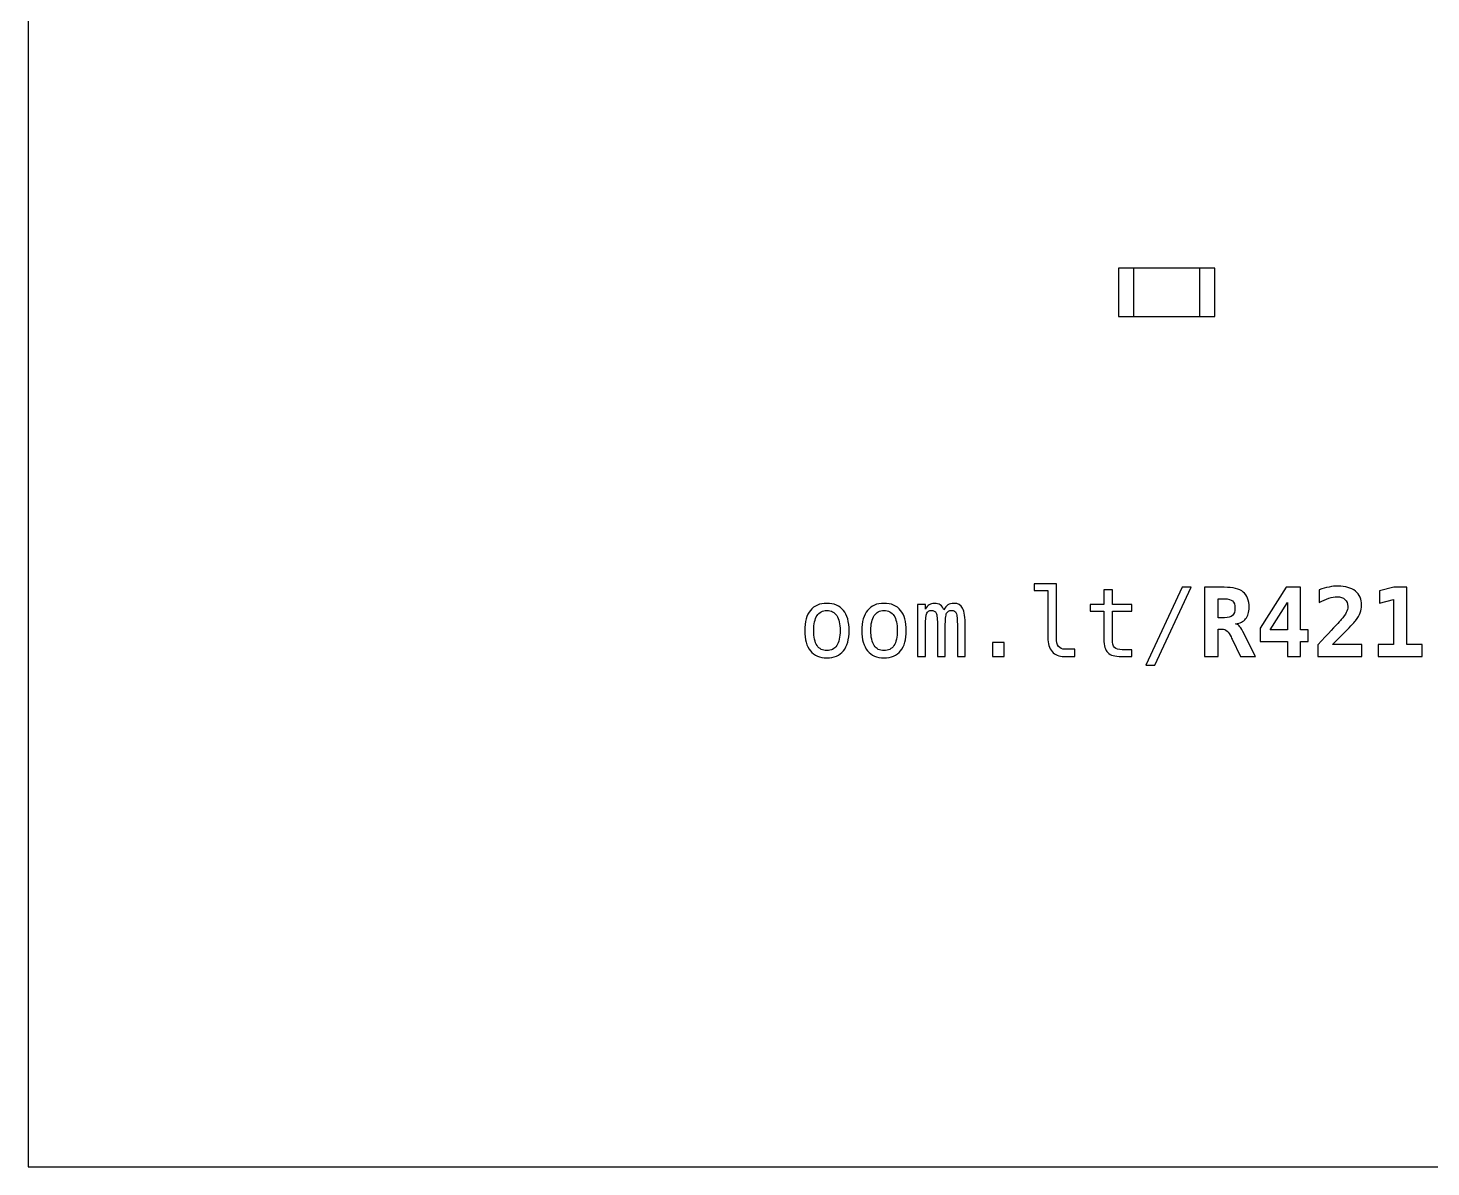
# Model space of a CAD drawing. Extents: x -117 to -93, y -160.5 to -136.5.
# Drawn here: x -117 to -102.21, y -160.5 to -148.5 of the extents above; entities that cross this region are included whole.
import ezdxf

# ---------------------------------------------------------------- set-up
doc = ezdxf.new("R2010")
doc.units = 0
doc.header["$MEASUREMENT"] = 0
doc.layers.add('LAYER_1', color=7, linetype='CONTINUOUS')

msp = doc.modelspace()

# ---------------------------------------------------------------- linework, layer by layer
at = {"layer": 'LAYER_1', "color": 7}
for points in [[(-117, -160.5), (-93, -160.5), (-93, -136.5), (-117, -136.5), (-117, -160.5)], [(-105.508, -151.5395), (-104.492, -151.5395), (-104.492, -151.0315), (-105.508, -151.0315), (-105.508, -151.5395)], [(-105.35, -151.5395), (-104.65, -151.5395), (-104.65, -151.0315), (-105.35, -151.0315), (-105.35, -151.5395)]]:
    msp.add_lwpolyline(points, close=True, dxfattribs=at)
at = {"layer": 'LAYER_1'}
for points, knots in [([(-106.1608, -154.9235), (-106.1608, -154.9639), (-106.1534, -154.9942), (-106.1386, -155.0147), (-106.1386, -155.0147), (-106.1238, -155.0352), (-106.1019, -155.0455), (-106.0729, -155.0455), (-106.0729, -155.0455), (-106.0729, -155.0455), (-105.9679, -155.0455), (-105.9679, -155.0455), (-105.9679, -155.0455), (-105.9679, -155.0455), (-105.9679, -155.1217), (-105.9679, -155.1217), (-105.9679, -155.1217), (-105.9679, -155.1217), (-106.0816, -155.1217), (-106.0816, -155.1217), (-106.0816, -155.1217), (-106.1354, -155.1217), (-106.1769, -155.1044), (-106.2064, -155.0699), (-106.2064, -155.0699), (-106.2359, -155.0354), (-106.2506, -154.9865), (-106.2506, -154.9235), (-106.2506, -154.9235), (-106.2506, -154.9235), (-106.2506, -154.4268), (-106.2506, -154.4268), (-106.2506, -154.4268), (-106.2506, -154.4268), (-106.3946, -154.4268), (-106.3946, -154.4268), (-106.3946, -154.4268), (-106.3946, -154.4268), (-106.3946, -154.3565), (-106.3946, -154.3565), (-106.3946, -154.3565), (-106.3946, -154.3565), (-106.1608, -154.3565), (-106.1608, -154.3565), (-106.1608, -154.3565), (-106.1608, -154.3565), (-106.1608, -154.9235), (-106.1608, -154.9235)], [0, 0, 0, 0, 0.0833333, 0.0833333, 0.0833333, 0.0833333, 0.1666667, 0.1666667, 0.1666667, 0.1666667, 0.25, 0.25, 0.25, 0.25, 0.3333333, 0.3333333, 0.3333333, 0.3333333, 0.4166667, 0.4166667, 0.4166667, 0.4166667, 0.5, 0.5, 0.5, 0.5, 0.5833333, 0.5833333, 0.5833333, 0.5833333, 0.6666667, 0.6666667, 0.6666667, 0.6666667, 0.75, 0.75, 0.75, 0.75, 0.8333333, 0.8333333, 0.8333333, 0.8333333, 0.9166667, 0.9166667, 0.9166667, 0.9166667, 1, 1, 1, 1]), ([(-105.5708, -154.4195), (-105.5708, -154.4195), (-105.5708, -154.5748), (-105.5708, -154.5748), (-105.5708, -154.5748), (-105.5708, -154.5748), (-105.3666, -154.5748), (-105.3666, -154.5748), (-105.3666, -154.5748), (-105.3666, -154.5748), (-105.3666, -154.6447), (-105.3666, -154.6447), (-105.3666, -154.6447), (-105.3666, -154.6447), (-105.5708, -154.6447), (-105.5708, -154.6447), (-105.5708, -154.6447), (-105.5708, -154.6447), (-105.5708, -154.9415), (-105.5708, -154.9415), (-105.5708, -154.9415), (-105.5708, -154.9819), (-105.5632, -155.01), (-105.5478, -155.0259), (-105.5478, -155.0259), (-105.5325, -155.0419), (-105.5058, -155.0499), (-105.4678, -155.0499), (-105.4678, -155.0499), (-105.4678, -155.0499), (-105.3666, -155.0499), (-105.3666, -155.0499), (-105.3666, -155.0499), (-105.3666, -155.0499), (-105.3666, -155.1217), (-105.3666, -155.1217), (-105.3666, -155.1217), (-105.3666, -155.1217), (-105.4765, -155.1217), (-105.4765, -155.1217), (-105.4765, -155.1217), (-105.544, -155.1217), (-105.5915, -155.1082), (-105.6192, -155.0812), (-105.6192, -155.0812), (-105.6468, -155.0542), (-105.6607, -155.0075), (-105.6607, -154.9415), (-105.6607, -154.9415), (-105.6607, -154.9415), (-105.6607, -154.6447), (-105.6607, -154.6447), (-105.6607, -154.6447), (-105.6607, -154.6447), (-105.8067, -154.6447), (-105.8067, -154.6447), (-105.8067, -154.6447), (-105.8067, -154.6447), (-105.8067, -154.5748), (-105.8067, -154.5748), (-105.8067, -154.5748), (-105.8067, -154.5748), (-105.6607, -154.5748), (-105.6607, -154.5748), (-105.6607, -154.5748), (-105.6607, -154.5748), (-105.6607, -154.4195), (-105.6607, -154.4195), (-105.6607, -154.4195), (-105.6607, -154.4195), (-105.5708, -154.4195), (-105.5708, -154.4195)], [0, 0, 0, 0, 0.0555556, 0.0555556, 0.0555556, 0.0555556, 0.1111111, 0.1111111, 0.1111111, 0.1111111, 0.1666667, 0.1666667, 0.1666667, 0.1666667, 0.2222222, 0.2222222, 0.2222222, 0.2222222, 0.2777778, 0.2777778, 0.2777778, 0.2777778, 0.3333333, 0.3333333, 0.3333333, 0.3333333, 0.3888889, 0.3888889, 0.3888889, 0.3888889, 0.4444444, 0.4444444, 0.4444444, 0.4444444, 0.5, 0.5, 0.5, 0.5, 0.5555556, 0.5555556, 0.5555556, 0.5555556, 0.6111111, 0.6111111, 0.6111111, 0.6111111, 0.6666667, 0.6666667, 0.6666667, 0.6666667, 0.7222222, 0.7222222, 0.7222222, 0.7222222, 0.7777778, 0.7777778, 0.7777778, 0.7777778, 0.8333333, 0.8333333, 0.8333333, 0.8333333, 0.8888889, 0.8888889, 0.8888889, 0.8888889, 0.9444444, 0.9444444, 0.9444444, 0.9444444, 1, 1, 1, 1]), ([(-104.8344, -154.3926), (-104.8344, -154.3926), (-104.7415, -154.3926), (-104.7415, -154.3926), (-104.7415, -154.3926), (-104.7415, -154.3926), (-105.1254, -155.2145), (-105.1254, -155.2145), (-105.1254, -155.2145), (-105.1254, -155.2145), (-105.2188, -155.2145), (-105.2188, -155.2145), (-105.2188, -155.2145), (-105.2188, -155.2145), (-104.8344, -154.3926), (-104.8344, -154.3926)], [0, 0, 0, 0, 0.25, 0.25, 0.25, 0.25, 0.5, 0.5, 0.5, 0.5, 0.75, 0.75, 0.75, 0.75, 1, 1, 1, 1]), ([(-104.2725, -154.7775), (-104.2581, -154.7803), (-104.2456, -154.7872), (-104.2351, -154.7978), (-104.2351, -154.7978), (-104.2245, -154.8083), (-104.2116, -154.829), (-104.1963, -154.8595), (-104.1963, -154.8595), (-104.1963, -154.8595), (-104.0643, -155.1217), (-104.0643, -155.1217), (-104.0643, -155.1217), (-104.0643, -155.1217), (-104.2226, -155.1217), (-104.2226, -155.1217), (-104.2226, -155.1217), (-104.2226, -155.1217), (-104.3105, -154.9377), (-104.3105, -154.9377), (-104.3105, -154.9377), (-104.3131, -154.9325), (-104.3166, -154.9253), (-104.3208, -154.9162), (-104.3208, -154.9162), (-104.3465, -154.8612), (-104.3768, -154.8337), (-104.4116, -154.8337), (-104.4116, -154.8337), (-104.4116, -154.8337), (-104.4575, -154.8337), (-104.4575, -154.8337), (-104.4575, -154.8337), (-104.4575, -154.8337), (-104.4575, -155.1217), (-104.4575, -155.1217), (-104.4575, -155.1217), (-104.4575, -155.1217), (-104.6015, -155.1217), (-104.6015, -155.1217), (-104.6015, -155.1217), (-104.6015, -155.1217), (-104.6015, -154.3926), (-104.6015, -154.3926), (-104.6015, -154.3926), (-104.6015, -154.3926), (-104.3935, -154.3926), (-104.3935, -154.3926), (-104.3935, -154.3926), (-104.2998, -154.3926), (-104.2325, -154.4093), (-104.1916, -154.4425), (-104.1916, -154.4425), (-104.1508, -154.4756), (-104.1303, -154.5296), (-104.1303, -154.6046), (-104.1303, -154.6046), (-104.1303, -154.6547), (-104.1424, -154.6947), (-104.167, -154.7243), (-104.167, -154.7243), (-104.1913, -154.7538), (-104.2265, -154.7717), (-104.2725, -154.7775)], [0, 0, 0, 0, 0.0625, 0.0625, 0.0625, 0.0625, 0.125, 0.125, 0.125, 0.125, 0.1875, 0.1875, 0.1875, 0.1875, 0.25, 0.25, 0.25, 0.25, 0.3125, 0.3125, 0.3125, 0.3125, 0.375, 0.375, 0.375, 0.375, 0.4375, 0.4375, 0.4375, 0.4375, 0.5, 0.5, 0.5, 0.5, 0.5625, 0.5625, 0.5625, 0.5625, 0.625, 0.625, 0.625, 0.625, 0.6875, 0.6875, 0.6875, 0.6875, 0.75, 0.75, 0.75, 0.75, 0.8125, 0.8125, 0.8125, 0.8125, 0.875, 0.875, 0.875, 0.875, 0.9375, 0.9375, 0.9375, 0.9375, 1, 1, 1, 1]), ([(-104.4575, -154.5138), (-104.4575, -154.5138), (-104.4575, -154.7125), (-104.4575, -154.7125), (-104.4575, -154.7125), (-104.4575, -154.7125), (-104.3896, -154.7125), (-104.3896, -154.7125), (-104.3896, -154.7125), (-104.3503, -154.7125), (-104.322, -154.7048), (-104.305, -154.6893), (-104.305, -154.6893), (-104.2878, -154.6738), (-104.2793, -154.6483), (-104.2793, -154.613), (-104.2793, -154.613), (-104.2793, -154.5775), (-104.2878, -154.552), (-104.3046, -154.5368), (-104.3046, -154.5368), (-104.3216, -154.5215), (-104.35, -154.5138), (-104.3896, -154.5138), (-104.3896, -154.5138), (-104.3896, -154.5138), (-104.4575, -154.5138), (-104.4575, -154.5138)], [0, 0, 0, 0, 0.1428571, 0.1428571, 0.1428571, 0.1428571, 0.2857143, 0.2857143, 0.2857143, 0.2857143, 0.4285714, 0.4285714, 0.4285714, 0.4285714, 0.5714286, 0.5714286, 0.5714286, 0.5714286, 0.7142857, 0.7142857, 0.7142857, 0.7142857, 0.8571429, 0.8571429, 0.8571429, 0.8571429, 1, 1, 1, 1]), ([(-103.738, -154.3926), (-103.738, -154.3926), (-103.5872, -154.3926), (-103.5872, -154.3926), (-103.5872, -154.3926), (-103.5872, -154.3926), (-103.5872, -154.8408), (-103.5872, -154.8408), (-103.5872, -154.8408), (-103.5872, -154.8408), (-103.5072, -154.8408), (-103.5072, -154.8408), (-103.5072, -154.8408), (-103.5072, -154.8408), (-103.5072, -154.9644), (-103.5072, -154.9644), (-103.5072, -154.9644), (-103.5072, -154.9644), (-103.5872, -154.9644), (-103.5872, -154.9644), (-103.5872, -154.9644), (-103.5872, -154.9644), (-103.5872, -155.1217), (-103.5872, -155.1217), (-103.5872, -155.1217), (-103.5872, -155.1217), (-103.7254, -155.1217), (-103.7254, -155.1217), (-103.7254, -155.1217), (-103.7254, -155.1217), (-103.7254, -154.9644), (-103.7254, -154.9644), (-103.7254, -154.9644), (-103.7254, -154.9644), (-104.0146, -154.9644), (-104.0146, -154.9644), (-104.0146, -154.9644), (-104.0146, -154.9644), (-104.0146, -154.8247), (-104.0146, -154.8247), (-104.0146, -154.8247), (-104.0146, -154.8247), (-103.738, -154.3926), (-103.738, -154.3926)], [0, 0, 0, 0, 0.0909091, 0.0909091, 0.0909091, 0.0909091, 0.1818182, 0.1818182, 0.1818182, 0.1818182, 0.2727273, 0.2727273, 0.2727273, 0.2727273, 0.3636364, 0.3636364, 0.3636364, 0.3636364, 0.4545455, 0.4545455, 0.4545455, 0.4545455, 0.5454545, 0.5454545, 0.5454545, 0.5454545, 0.6363636, 0.6363636, 0.6363636, 0.6363636, 0.7272727, 0.7272727, 0.7272727, 0.7272727, 0.8181818, 0.8181818, 0.8181818, 0.8181818, 0.9090909, 0.9090909, 0.9090909, 0.9090909, 1, 1, 1, 1]), ([(-103.2504, -154.9947), (-103.2504, -154.9947), (-102.9432, -154.9947), (-102.9432, -154.9947), (-102.9432, -154.9947), (-102.9432, -154.9947), (-102.9432, -155.1217), (-102.9432, -155.1217), (-102.9432, -155.1217), (-102.9432, -155.1217), (-103.4061, -155.1217), (-103.4061, -155.1217), (-103.4061, -155.1217), (-103.4061, -155.1217), (-103.4061, -154.9985), (-103.4061, -154.9985), (-103.4061, -154.9985), (-103.4061, -154.9985), (-103.328, -154.9157), (-103.328, -154.9157), (-103.328, -154.9157), (-103.2353, -154.817), (-103.1789, -154.7563), (-103.1591, -154.7335), (-103.1591, -154.7335), (-103.1348, -154.7055), (-103.1171, -154.6807), (-103.1064, -154.659), (-103.1064, -154.659), (-103.0956, -154.6373), (-103.0903, -154.616), (-103.0903, -154.5948), (-103.0903, -154.5948), (-103.0903, -154.5623), (-103.1001, -154.5371), (-103.1198, -154.5195), (-103.1198, -154.5195), (-103.1394, -154.5016), (-103.1674, -154.4928), (-103.2034, -154.4928), (-103.2034, -154.4928), (-103.2293, -154.4928), (-103.2581, -154.498), (-103.2901, -154.5081), (-103.2901, -154.5081), (-103.3223, -154.5185), (-103.3556, -154.5333), (-103.3905, -154.5528), (-103.3905, -154.5528), (-103.3905, -154.5528), (-103.3905, -154.4185), (-103.3905, -154.4185), (-103.3905, -154.4185), (-103.3556, -154.4058), (-103.3216, -154.3961), (-103.2881, -154.3895), (-103.2881, -154.3895), (-103.2548, -154.3828), (-103.2228, -154.3795), (-103.1923, -154.3795), (-103.1923, -154.3795), (-103.1151, -154.3795), (-103.0544, -154.3975), (-103.0104, -154.4335), (-103.0104, -154.4335), (-102.9663, -154.4693), (-102.9442, -154.5185), (-102.9442, -154.5806), (-102.9442, -154.5806), (-102.9442, -154.6093), (-102.9491, -154.6362), (-102.9586, -154.6612), (-102.9586, -154.6612), (-102.9683, -154.6863), (-102.9848, -154.7142), (-103.0083, -154.7447), (-103.0083, -154.7447), (-103.0254, -154.7668), (-103.0728, -154.8167), (-103.1503, -154.8942), (-103.1503, -154.8942), (-103.1923, -154.936), (-103.2256, -154.9697), (-103.2504, -154.9947)], [0, 0, 0, 0, 0.047619, 0.047619, 0.047619, 0.047619, 0.0952381, 0.0952381, 0.0952381, 0.0952381, 0.1428571, 0.1428571, 0.1428571, 0.1428571, 0.1904762, 0.1904762, 0.1904762, 0.1904762, 0.2380952, 0.2380952, 0.2380952, 0.2380952, 0.2857143, 0.2857143, 0.2857143, 0.2857143, 0.3333333, 0.3333333, 0.3333333, 0.3333333, 0.3809524, 0.3809524, 0.3809524, 0.3809524, 0.4285714, 0.4285714, 0.4285714, 0.4285714, 0.4761905, 0.4761905, 0.4761905, 0.4761905, 0.5238095, 0.5238095, 0.5238095, 0.5238095, 0.5714286, 0.5714286, 0.5714286, 0.5714286, 0.6190476, 0.6190476, 0.6190476, 0.6190476, 0.6666667, 0.6666667, 0.6666667, 0.6666667, 0.7142857, 0.7142857, 0.7142857, 0.7142857, 0.7619048, 0.7619048, 0.7619048, 0.7619048, 0.8095238, 0.8095238, 0.8095238, 0.8095238, 0.8571429, 0.8571429, 0.8571429, 0.8571429, 0.9047619, 0.9047619, 0.9047619, 0.9047619, 0.952381, 0.952381, 0.952381, 0.952381, 1, 1, 1, 1]), ([(-102.7684, -154.9947), (-102.7684, -154.9947), (-102.6072, -154.9947), (-102.6072, -154.9947), (-102.6072, -154.9947), (-102.6072, -154.9947), (-102.6072, -154.5215), (-102.6072, -154.5215), (-102.6072, -154.5215), (-102.6072, -154.5215), (-102.757, -154.5586), (-102.757, -154.5586), (-102.757, -154.5586), (-102.757, -154.5586), (-102.757, -154.4288), (-102.757, -154.4288), (-102.757, -154.4288), (-102.757, -154.4288), (-102.6062, -154.3926), (-102.6062, -154.3926), (-102.6062, -154.3926), (-102.6062, -154.3926), (-102.467, -154.3926), (-102.467, -154.3926), (-102.467, -154.3926), (-102.467, -154.3926), (-102.467, -154.9947), (-102.467, -154.9947), (-102.467, -154.9947), (-102.467, -154.9947), (-102.3058, -154.9947), (-102.3058, -154.9947), (-102.3058, -154.9947), (-102.3058, -154.9947), (-102.3058, -155.1217), (-102.3058, -155.1217), (-102.3058, -155.1217), (-102.3058, -155.1217), (-102.7684, -155.1217), (-102.7684, -155.1217), (-102.7684, -155.1217), (-102.7684, -155.1217), (-102.7684, -154.9947), (-102.7684, -154.9947)], [0, 0, 0, 0, 0.0909091, 0.0909091, 0.0909091, 0.0909091, 0.1818182, 0.1818182, 0.1818182, 0.1818182, 0.2727273, 0.2727273, 0.2727273, 0.2727273, 0.3636364, 0.3636364, 0.3636364, 0.3636364, 0.4545455, 0.4545455, 0.4545455, 0.4545455, 0.5454545, 0.5454545, 0.5454545, 0.5454545, 0.6363636, 0.6363636, 0.6363636, 0.6363636, 0.7272727, 0.7272727, 0.7272727, 0.7272727, 0.8181818, 0.8181818, 0.8181818, 0.8181818, 0.9090909, 0.9090909, 0.9090909, 0.9090909, 1, 1, 1, 1]), ([(-108.5803, -154.5616), (-108.5045, -154.5616), (-108.4465, -154.5861), (-108.4063, -154.6353), (-108.4063, -154.6353), (-108.3661, -154.6845), (-108.346, -154.7557), (-108.346, -154.8487), (-108.346, -154.8487), (-108.346, -154.9422), (-108.366, -155.0134), (-108.406, -155.0624), (-108.406, -155.0624), (-108.4462, -155.1114), (-108.5042, -155.1359), (-108.5803, -155.1359), (-108.5803, -155.1359), (-108.6563, -155.1359), (-108.7142, -155.1114), (-108.7544, -155.0624), (-108.7544, -155.0624), (-108.7944, -155.0134), (-108.8144, -154.9422), (-108.8144, -154.8487), (-108.8144, -154.8487), (-108.8144, -154.7557), (-108.7944, -154.6845), (-108.7544, -154.6353), (-108.7544, -154.6353), (-108.7142, -154.5861), (-108.6563, -154.5616), (-108.5803, -154.5616)], [0, 0, 0, 0, 0.125, 0.125, 0.125, 0.125, 0.25, 0.25, 0.25, 0.25, 0.375, 0.375, 0.375, 0.375, 0.5, 0.5, 0.5, 0.5, 0.625, 0.625, 0.625, 0.625, 0.75, 0.75, 0.75, 0.75, 0.875, 0.875, 0.875, 0.875, 1, 1, 1, 1]), ([(-108.5803, -154.6378), (-108.626, -154.6378), (-108.6605, -154.6555), (-108.684, -154.691), (-108.684, -154.691), (-108.7075, -154.7265), (-108.7192, -154.7792), (-108.7192, -154.8487), (-108.7192, -154.8487), (-108.7192, -154.918), (-108.7075, -154.9705), (-108.684, -155.0062), (-108.684, -155.0062), (-108.6605, -155.0419), (-108.626, -155.0597), (-108.5803, -155.0597), (-108.5803, -155.0597), (-108.5345, -155.0597), (-108.4998, -155.0419), (-108.4763, -155.0062), (-108.4763, -155.0062), (-108.4528, -154.9705), (-108.4412, -154.918), (-108.4412, -154.8487), (-108.4412, -154.8487), (-108.4412, -154.7792), (-108.4528, -154.7265), (-108.4763, -154.691), (-108.4763, -154.691), (-108.4998, -154.6555), (-108.5345, -154.6378), (-108.5803, -154.6378)], [0, 0, 0, 0, 0.125, 0.125, 0.125, 0.125, 0.25, 0.25, 0.25, 0.25, 0.375, 0.375, 0.375, 0.375, 0.5, 0.5, 0.5, 0.5, 0.625, 0.625, 0.625, 0.625, 0.75, 0.75, 0.75, 0.75, 0.875, 0.875, 0.875, 0.875, 1, 1, 1, 1]), ([(-107.9782, -154.5616), (-107.9024, -154.5616), (-107.8444, -154.5861), (-107.8042, -154.6353), (-107.8042, -154.6353), (-107.764, -154.6845), (-107.7439, -154.7557), (-107.7439, -154.8487), (-107.7439, -154.8487), (-107.7439, -154.9422), (-107.7639, -155.0134), (-107.8039, -155.0624), (-107.8039, -155.0624), (-107.8441, -155.1114), (-107.9021, -155.1359), (-107.9782, -155.1359), (-107.9782, -155.1359), (-108.0542, -155.1359), (-108.1121, -155.1114), (-108.1523, -155.0624), (-108.1523, -155.0624), (-108.1923, -155.0134), (-108.2123, -154.9422), (-108.2123, -154.8487), (-108.2123, -154.8487), (-108.2123, -154.7557), (-108.1923, -154.6845), (-108.1523, -154.6353), (-108.1523, -154.6353), (-108.1121, -154.5861), (-108.0542, -154.5616), (-107.9782, -154.5616)], [0, 0, 0, 0, 0.125, 0.125, 0.125, 0.125, 0.25, 0.25, 0.25, 0.25, 0.375, 0.375, 0.375, 0.375, 0.5, 0.5, 0.5, 0.5, 0.625, 0.625, 0.625, 0.625, 0.75, 0.75, 0.75, 0.75, 0.875, 0.875, 0.875, 0.875, 1, 1, 1, 1]), ([(-107.9782, -154.6378), (-108.0239, -154.6378), (-108.0584, -154.6555), (-108.0819, -154.691), (-108.0819, -154.691), (-108.1054, -154.7265), (-108.1171, -154.7792), (-108.1171, -154.8487), (-108.1171, -154.8487), (-108.1171, -154.918), (-108.1054, -154.9705), (-108.0819, -155.0062), (-108.0819, -155.0062), (-108.0584, -155.0419), (-108.0239, -155.0597), (-107.9782, -155.0597), (-107.9782, -155.0597), (-107.9324, -155.0597), (-107.8977, -155.0419), (-107.8742, -155.0062), (-107.8742, -155.0062), (-107.8507, -154.9705), (-107.8391, -154.918), (-107.8391, -154.8487), (-107.8391, -154.8487), (-107.8391, -154.7792), (-107.8507, -154.7265), (-107.8742, -154.691), (-107.8742, -154.691), (-107.8977, -154.6555), (-107.9324, -154.6378), (-107.9782, -154.6378)], [0, 0, 0, 0, 0.125, 0.125, 0.125, 0.125, 0.25, 0.25, 0.25, 0.25, 0.375, 0.375, 0.375, 0.375, 0.5, 0.5, 0.5, 0.5, 0.625, 0.625, 0.625, 0.625, 0.75, 0.75, 0.75, 0.75, 0.875, 0.875, 0.875, 0.875, 1, 1, 1, 1]), ([(-107.347, -154.6305), (-107.336, -154.607), (-107.3218, -154.5896), (-107.3046, -154.5785), (-107.3046, -154.5785), (-107.2876, -154.5673), (-107.267, -154.5616), (-107.243, -154.5616), (-107.243, -154.5616), (-107.199, -154.5616), (-107.1679, -154.5786), (-107.1499, -154.6126), (-107.1499, -154.6126), (-107.1318, -154.6467), (-107.1228, -154.7107), (-107.1228, -154.8048), (-107.1228, -154.8048), (-107.1228, -154.8048), (-107.1228, -155.1217), (-107.1228, -155.1217), (-107.1228, -155.1217), (-107.1228, -155.1217), (-107.2048, -155.1217), (-107.2048, -155.1217), (-107.2048, -155.1217), (-107.2048, -155.1217), (-107.2048, -154.8087), (-107.2048, -154.8087), (-107.2048, -154.8087), (-107.2048, -154.7315), (-107.2091, -154.6837), (-107.2178, -154.6648), (-107.2178, -154.6648), (-107.2263, -154.6462), (-107.2421, -154.6368), (-107.265, -154.6368), (-107.265, -154.6368), (-107.291, -154.6368), (-107.3088, -154.6468), (-107.3185, -154.6668), (-107.3185, -154.6668), (-107.328, -154.6868), (-107.3328, -154.7342), (-107.3328, -154.8087), (-107.3328, -154.8087), (-107.3328, -154.8087), (-107.3328, -155.1217), (-107.3328, -155.1217), (-107.3328, -155.1217), (-107.3328, -155.1217), (-107.4148, -155.1217), (-107.4148, -155.1217), (-107.4148, -155.1217), (-107.4148, -155.1217), (-107.4148, -154.8087), (-107.4148, -154.8087), (-107.4148, -154.8087), (-107.4148, -154.7305), (-107.4195, -154.6823), (-107.4288, -154.6642), (-107.4288, -154.6642), (-107.438, -154.646), (-107.4546, -154.6368), (-107.4788, -154.6368), (-107.4788, -154.6368), (-107.5026, -154.6368), (-107.5192, -154.6468), (-107.5283, -154.6668), (-107.5283, -154.6668), (-107.5377, -154.6868), (-107.5423, -154.7342), (-107.5423, -154.8087), (-107.5423, -154.8087), (-107.5423, -154.8087), (-107.5423, -155.1217), (-107.5423, -155.1217), (-107.5423, -155.1217), (-107.5423, -155.1217), (-107.6238, -155.1217), (-107.6238, -155.1217), (-107.6238, -155.1217), (-107.6238, -155.1217), (-107.6238, -154.5748), (-107.6238, -154.5748), (-107.6238, -154.5748), (-107.6238, -154.5748), (-107.5423, -154.5748), (-107.5423, -154.5748), (-107.5423, -154.5748), (-107.5423, -154.5748), (-107.5423, -154.6216), (-107.5423, -154.6216), (-107.5423, -154.6216), (-107.5317, -154.6021), (-107.5182, -154.5873), (-107.502, -154.577), (-107.502, -154.577), (-107.486, -154.5668), (-107.4676, -154.5616), (-107.4471, -154.5616), (-107.4471, -154.5616), (-107.4223, -154.5616), (-107.4018, -154.5673), (-107.3853, -154.5786), (-107.3853, -154.5786), (-107.3688, -154.5901), (-107.3561, -154.6073), (-107.347, -154.6305)], [0, 0, 0, 0, 0.037037, 0.037037, 0.037037, 0.037037, 0.0740741, 0.0740741, 0.0740741, 0.0740741, 0.1111111, 0.1111111, 0.1111111, 0.1111111, 0.1481481, 0.1481481, 0.1481481, 0.1481481, 0.1851852, 0.1851852, 0.1851852, 0.1851852, 0.2222222, 0.2222222, 0.2222222, 0.2222222, 0.2592593, 0.2592593, 0.2592593, 0.2592593, 0.2962963, 0.2962963, 0.2962963, 0.2962963, 0.3333333, 0.3333333, 0.3333333, 0.3333333, 0.3703704, 0.3703704, 0.3703704, 0.3703704, 0.4074074, 0.4074074, 0.4074074, 0.4074074, 0.4444444, 0.4444444, 0.4444444, 0.4444444, 0.4814815, 0.4814815, 0.4814815, 0.4814815, 0.5185185, 0.5185185, 0.5185185, 0.5185185, 0.5555556, 0.5555556, 0.5555556, 0.5555556, 0.5925926, 0.5925926, 0.5925926, 0.5925926, 0.6296296, 0.6296296, 0.6296296, 0.6296296, 0.6666667, 0.6666667, 0.6666667, 0.6666667, 0.7037037, 0.7037037, 0.7037037, 0.7037037, 0.7407407, 0.7407407, 0.7407407, 0.7407407, 0.7777778, 0.7777778, 0.7777778, 0.7777778, 0.8148148, 0.8148148, 0.8148148, 0.8148148, 0.8518519, 0.8518519, 0.8518519, 0.8518519, 0.8888889, 0.8888889, 0.8888889, 0.8888889, 0.9259259, 0.9259259, 0.9259259, 0.9259259, 0.962963, 0.962963, 0.962963, 0.962963, 1, 1, 1, 1]), ([(-103.7254, -154.5528), (-103.7254, -154.5528), (-103.9096, -154.8408), (-103.9096, -154.8408), (-103.9096, -154.8408), (-103.9096, -154.8408), (-103.7254, -154.8408), (-103.7254, -154.8408), (-103.7254, -154.8408), (-103.7254, -154.8408), (-103.7254, -154.5528), (-103.7254, -154.5528)], [0, 0, 0, 0, 0.3333333, 0.3333333, 0.3333333, 0.3333333, 0.6666667, 0.6666667, 0.6666667, 0.6666667, 1, 1, 1, 1]), ([(-106.836, -154.9727), (-106.836, -154.9727), (-106.713, -154.9727), (-106.713, -154.9727), (-106.713, -154.9727), (-106.713, -154.9727), (-106.713, -155.1217), (-106.713, -155.1217), (-106.713, -155.1217), (-106.713, -155.1217), (-106.836, -155.1217), (-106.836, -155.1217), (-106.836, -155.1217), (-106.836, -155.1217), (-106.836, -154.9727), (-106.836, -154.9727)], [0, 0, 0, 0, 0.25, 0.25, 0.25, 0.25, 0.5, 0.5, 0.5, 0.5, 0.75, 0.75, 0.75, 0.75, 1, 1, 1, 1])]:
    msp.add_open_spline(points, degree=3, knots=knots, dxfattribs=at)

doc.saveas('drawing.dxf')
